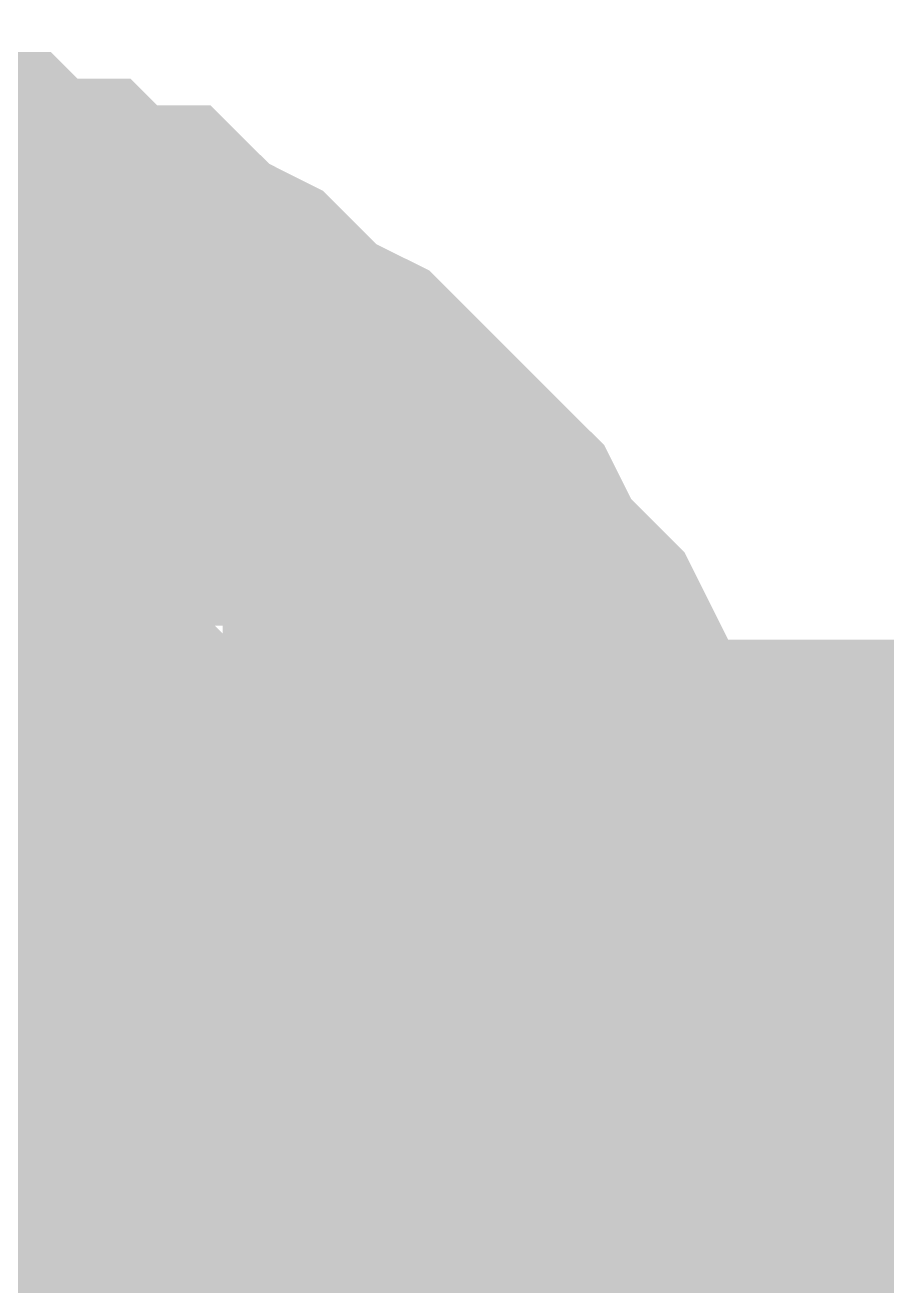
# Model space of a CAD drawing. Header units: inches. Extents: x 0 to 841, y 0 to 594.
# Drawn here: x 500.244 to 500.967, y 39.832 to 40.891 of the extents above; entities that cross this region are included whole.
import ezdxf

# ---------------------------------------------------------------- set-up
doc = ezdxf.new("R2010")
doc.units = ezdxf.units.IN
doc.layers.add('Sheet', color=255, linetype='Continuous')

msp = doc.modelspace()

# ---------------------------------------------------------------- linework, layer by layer
at = {"layer": 'Sheet'}
for points in [[(500.0905, 40.7409, 0.2997, 0.2997, 0), (500.1129, 40.7409, 0.2997, 0.2997, 0), (500.1578, 40.7185, 0.2997, 0.2997, 0), (500.2028, 40.7185, 0.2997, 0.2997, 0), (500.2252, 40.696, 0.2997, 0.2997, 0), (500.2701, 40.696, 0.2997, 0.2997, 0), (500.2926, 40.6735, 0.2997, 0.2997, 0), (500.3375, 40.6735, 0.2997, 0.2997, 0), (500.36, 40.6511, 0.2997, 0.2997, 0), (500.4049, 40.6286, 0.2997, 0.2997, 0), (500.4273, 40.6062, 0.2997, 0.2997, 0), (500.4498, 40.5837, 0.2997, 0.2997, 0), (500.4947, 40.5613, 0.2997, 0.2997, 0), (500.5172, 40.5388, 0.2997, 0.2997, 0), (500.5396, 40.5163, 0.2997, 0.2997, 0), (500.5621, 40.4939, 0.2997, 0.2997, 0), (500.5845, 40.4714, 0.2997, 0.2997, 0), (500.607, 40.449, 0.2997, 0.2997, 0), (500.6295, 40.404, 0.2997, 0.2997, 0), (500.6519, 40.3816, 0.2997, 0.2997, 0), (500.6744, 40.3591, 0.2997, 0.2997, 0), (500.6968, 40.3142, 0.2997, 0.2997, 0), (500.6968, 40.2917, 0.2997, 0.2997, 0), (500.7193, 40.2468, 0.2997, 0.2997, 0), (500.7193, 40.2244, 0.2997, 0.2997, 0), (500.7417, 40.1794, 0.2997, 0.2997, 0), (500.7417, 40.157, 0.2997, 0.2997, 0), (500.7642, 40.1121, 0.2997, 0.2997, 0), (500.7642, 40.0672, 0.2997, 0.2997, 0), (500.7642, 40.0447, 0.2997, 0.2997, 0), (500.7642, 39.9998, 0.2997, 0.2997, 0)], [(500.0905, 40.7409, 0.2997, 0.2997, 0), (500.1129, 40.7409, 0.2997, 0.2997, 0), (500.1578, 40.7185, 0.2997, 0.2997, 0), (500.2028, 40.7185, 0.2997, 0.2997, 0), (500.2252, 40.696, 0.2997, 0.2997, 0), (500.2701, 40.696, 0.2997, 0.2997, 0), (500.2926, 40.6735, 0.2997, 0.2997, 0), (500.3375, 40.6735, 0.2997, 0.2997, 0), (500.36, 40.6511, 0.2997, 0.2997, 0), (500.4049, 40.6286, 0.2997, 0.2997, 0), (500.4273, 40.6062, 0.2997, 0.2997, 0), (500.4498, 40.5837, 0.2997, 0.2997, 0), (500.4947, 40.5613, 0.2997, 0.2997, 0), (500.5172, 40.5388, 0.2997, 0.2997, 0), (500.5396, 40.5163, 0.2997, 0.2997, 0), (500.5621, 40.4939, 0.2997, 0.2997, 0), (500.5845, 40.4714, 0.2997, 0.2997, 0), (500.607, 40.449, 0.2997, 0.2997, 0), (500.6295, 40.404, 0.2997, 0.2997, 0), (500.6519, 40.3816, 0.2997, 0.2997, 0), (500.6744, 40.3591, 0.2997, 0.2997, 0), (500.6968, 40.3142, 0.2997, 0.2997, 0), (500.6968, 40.2917, 0.2997, 0.2997, 0), (500.7193, 40.2468, 0.2997, 0.2997, 0), (500.7193, 40.2244, 0.2997, 0.2997, 0), (500.7417, 40.1794, 0.2997, 0.2997, 0), (500.7417, 40.157, 0.2997, 0.2997, 0), (500.7642, 40.1121, 0.2997, 0.2997, 0), (500.7642, 40.0672, 0.2997, 0.2997, 0), (500.7642, 40.0447, 0.2997, 0.2997, 0), (500.7642, 39.9998, 0.2997, 0.2997, 0)], [(500.0905, 40.7409, 0.2997, 0.2997, 0), (500.1129, 40.7409, 0.2997, 0.2997, 0), (500.1578, 40.7185, 0.2997, 0.2997, 0), (500.2028, 40.7185, 0.2997, 0.2997, 0), (500.2252, 40.696, 0.2997, 0.2997, 0), (500.2701, 40.696, 0.2997, 0.2997, 0), (500.2926, 40.6735, 0.2997, 0.2997, 0), (500.3375, 40.6735, 0.2997, 0.2997, 0), (500.36, 40.6511, 0.2997, 0.2997, 0), (500.4049, 40.6286, 0.2997, 0.2997, 0), (500.4273, 40.6062, 0.2997, 0.2997, 0), (500.4498, 40.5837, 0.2997, 0.2997, 0), (500.4947, 40.5613, 0.2997, 0.2997, 0), (500.5172, 40.5388, 0.2997, 0.2997, 0), (500.5396, 40.5163, 0.2997, 0.2997, 0), (500.5621, 40.4939, 0.2997, 0.2997, 0), (500.5845, 40.4714, 0.2997, 0.2997, 0), (500.607, 40.449, 0.2997, 0.2997, 0), (500.6295, 40.404, 0.2997, 0.2997, 0), (500.6519, 40.3816, 0.2997, 0.2997, 0), (500.6744, 40.3591, 0.2997, 0.2997, 0), (500.6968, 40.3142, 0.2997, 0.2997, 0), (500.6968, 40.2917, 0.2997, 0.2997, 0), (500.7193, 40.2468, 0.2997, 0.2997, 0), (500.7193, 40.2244, 0.2997, 0.2997, 0), (500.7417, 40.1794, 0.2997, 0.2997, 0), (500.7417, 40.157, 0.2997, 0.2997, 0), (500.7642, 40.1121, 0.2997, 0.2997, 0), (500.7642, 40.0672, 0.2997, 0.2997, 0), (500.7642, 40.0447, 0.2997, 0.2997, 0), (500.7642, 39.9998, 0.2997, 0.2997, 0)], [(500.0905, 40.7409, 0.2997, 0.2997, 0), (500.1129, 40.7409, 0.2997, 0.2997, 0), (500.1578, 40.7185, 0.2997, 0.2997, 0), (500.2028, 40.7185, 0.2997, 0.2997, 0), (500.2252, 40.696, 0.2997, 0.2997, 0), (500.2701, 40.696, 0.2997, 0.2997, 0), (500.2926, 40.6735, 0.2997, 0.2997, 0), (500.3375, 40.6735, 0.2997, 0.2997, 0), (500.36, 40.6511, 0.2997, 0.2997, 0), (500.4049, 40.6286, 0.2997, 0.2997, 0), (500.4273, 40.6062, 0.2997, 0.2997, 0), (500.4498, 40.5837, 0.2997, 0.2997, 0), (500.4947, 40.5613, 0.2997, 0.2997, 0), (500.5172, 40.5388, 0.2997, 0.2997, 0), (500.5396, 40.5163, 0.2997, 0.2997, 0), (500.5621, 40.4939, 0.2997, 0.2997, 0), (500.5845, 40.4714, 0.2997, 0.2997, 0), (500.607, 40.449, 0.2997, 0.2997, 0), (500.6295, 40.404, 0.2997, 0.2997, 0), (500.6519, 40.3816, 0.2997, 0.2997, 0), (500.6744, 40.3591, 0.2997, 0.2997, 0), (500.6968, 40.3142, 0.2997, 0.2997, 0), (500.6968, 40.2917, 0.2997, 0.2997, 0), (500.7193, 40.2468, 0.2997, 0.2997, 0), (500.7193, 40.2244, 0.2997, 0.2997, 0), (500.7417, 40.1794, 0.2997, 0.2997, 0), (500.7417, 40.157, 0.2997, 0.2997, 0), (500.7642, 40.1121, 0.2997, 0.2997, 0), (500.7642, 40.0672, 0.2997, 0.2997, 0), (500.7642, 40.0447, 0.2997, 0.2997, 0), (500.7642, 39.9998, 0.2997, 0.2997, 0)], [(500.1578, 40.7185, 0.0991, 0.0991, 0), (500.2028, 40.7185, 0.0991, 0.0991, 0), (500.2252, 40.696, 0.0991, 0.0991, 0), (500.2701, 40.696, 0.0991, 0.0991, 0), (500.2926, 40.6735, 0.0991, 0.0991, 0), (500.3375, 40.6735, 0.0991, 0.0991, 0), (500.36, 40.6511, 0.0991, 0.0991, 0), (500.4049, 40.6286, 0.0991, 0.0991, 0), (500.4273, 40.6062, 0.0991, 0.0991, 0), (500.4498, 40.5837, 0.0991, 0.0991, 0), (500.4947, 40.5613, 0.0991, 0.0991, 0), (500.5172, 40.5388, 0.0991, 0.0991, 0), (500.5396, 40.5163, 0.0991, 0.0991, 0), (500.5621, 40.4939, 0.0991, 0.0991, 0), (500.5845, 40.4714, 0.0991, 0.0991, 0), (500.607, 40.449, 0.0991, 0.0991, 0), (500.6295, 40.404, 0.0991, 0.0991, 0), (500.6519, 40.3816, 0.0991, 0.0991, 0), (500.6744, 40.3591, 0.0991, 0.0991, 0), (500.6968, 40.3142, 0.0991, 0.0991, 0), (500.6968, 40.2917, 0.0991, 0.0991, 0), (500.7193, 40.2468, 0.0991, 0.0991, 0), (500.7193, 40.2244, 0.0991, 0.0991, 0), (500.7417, 40.1794, 0.0991, 0.0991, 0), (500.7417, 40.157, 0.0991, 0.0991, 0), (500.7642, 40.1121, 0.0991, 0.0991, 0), (500.7642, 40.0672, 0.0991, 0.0991, 0), (500.7642, 40.0447, 0.0991, 0.0991, 0), (500.7642, 39.9998, 0.0991, 0.0991, 0)], [(500.1578, 40.7185, 0.0991, 0.0991, 0), (500.2028, 40.7185, 0.0991, 0.0991, 0), (500.2252, 40.696, 0.0991, 0.0991, 0), (500.2701, 40.696, 0.0991, 0.0991, 0), (500.2926, 40.6735, 0.0991, 0.0991, 0), (500.3375, 40.6735, 0.0991, 0.0991, 0), (500.36, 40.6511, 0.0991, 0.0991, 0), (500.4049, 40.6286, 0.0991, 0.0991, 0), (500.4273, 40.6062, 0.0991, 0.0991, 0), (500.4498, 40.5837, 0.0991, 0.0991, 0), (500.4947, 40.5613, 0.0991, 0.0991, 0), (500.5172, 40.5388, 0.0991, 0.0991, 0), (500.5396, 40.5163, 0.0991, 0.0991, 0), (500.5621, 40.4939, 0.0991, 0.0991, 0), (500.5845, 40.4714, 0.0991, 0.0991, 0), (500.607, 40.449, 0.0991, 0.0991, 0), (500.6295, 40.404, 0.0991, 0.0991, 0), (500.6519, 40.3816, 0.0991, 0.0991, 0), (500.6744, 40.3591, 0.0991, 0.0991, 0), (500.6968, 40.3142, 0.0991, 0.0991, 0), (500.6968, 40.2917, 0.0991, 0.0991, 0), (500.7193, 40.2468, 0.0991, 0.0991, 0), (500.7193, 40.2244, 0.0991, 0.0991, 0), (500.7417, 40.1794, 0.0991, 0.0991, 0), (500.7417, 40.157, 0.0991, 0.0991, 0), (500.7642, 40.1121, 0.0991, 0.0991, 0), (500.7642, 40.0672, 0.0991, 0.0991, 0), (500.7642, 40.0447, 0.0991, 0.0991, 0), (500.7642, 39.9998, 0.0991, 0.0991, 0)], [(500.1578, 40.7185, 0.0991, 0.0991, 0), (500.2028, 40.7185, 0.0991, 0.0991, 0), (500.2252, 40.696, 0.0991, 0.0991, 0), (500.2701, 40.696, 0.0991, 0.0991, 0), (500.2926, 40.6735, 0.0991, 0.0991, 0), (500.3375, 40.6735, 0.0991, 0.0991, 0), (500.36, 40.6511, 0.0991, 0.0991, 0), (500.4049, 40.6286, 0.0991, 0.0991, 0), (500.4273, 40.6062, 0.0991, 0.0991, 0), (500.4498, 40.5837, 0.0991, 0.0991, 0), (500.4947, 40.5613, 0.0991, 0.0991, 0), (500.5172, 40.5388, 0.0991, 0.0991, 0), (500.5396, 40.5163, 0.0991, 0.0991, 0), (500.5621, 40.4939, 0.0991, 0.0991, 0), (500.5845, 40.4714, 0.0991, 0.0991, 0), (500.607, 40.449, 0.0991, 0.0991, 0), (500.6295, 40.404, 0.0991, 0.0991, 0), (500.6519, 40.3816, 0.0991, 0.0991, 0), (500.6744, 40.3591, 0.0991, 0.0991, 0), (500.6968, 40.3142, 0.0991, 0.0991, 0), (500.6968, 40.2917, 0.0991, 0.0991, 0), (500.7193, 40.2468, 0.0991, 0.0991, 0), (500.7193, 40.2244, 0.0991, 0.0991, 0), (500.7417, 40.1794, 0.0991, 0.0991, 0), (500.7417, 40.157, 0.0991, 0.0991, 0), (500.7642, 40.1121, 0.0991, 0.0991, 0), (500.7642, 40.0672, 0.0991, 0.0991, 0), (500.7642, 40.0447, 0.0991, 0.0991, 0), (500.7642, 39.9998, 0.0991, 0.0991, 0)], [(500.1578, 40.7185, 0.0991, 0.0991, 0), (500.2028, 40.7185, 0.0991, 0.0991, 0), (500.2252, 40.696, 0.0991, 0.0991, 0), (500.2701, 40.696, 0.0991, 0.0991, 0), (500.2926, 40.6735, 0.0991, 0.0991, 0), (500.3375, 40.6735, 0.0991, 0.0991, 0), (500.36, 40.6511, 0.0991, 0.0991, 0), (500.4049, 40.6286, 0.0991, 0.0991, 0), (500.4273, 40.6062, 0.0991, 0.0991, 0), (500.4498, 40.5837, 0.0991, 0.0991, 0), (500.4947, 40.5613, 0.0991, 0.0991, 0), (500.5172, 40.5388, 0.0991, 0.0991, 0), (500.5396, 40.5163, 0.0991, 0.0991, 0), (500.5621, 40.4939, 0.0991, 0.0991, 0), (500.5845, 40.4714, 0.0991, 0.0991, 0), (500.607, 40.449, 0.0991, 0.0991, 0), (500.6295, 40.404, 0.0991, 0.0991, 0), (500.6519, 40.3816, 0.0991, 0.0991, 0), (500.6744, 40.3591, 0.0991, 0.0991, 0), (500.6968, 40.3142, 0.0991, 0.0991, 0), (500.6968, 40.2917, 0.0991, 0.0991, 0), (500.7193, 40.2468, 0.0991, 0.0991, 0), (500.7193, 40.2244, 0.0991, 0.0991, 0), (500.7417, 40.1794, 0.0991, 0.0991, 0), (500.7417, 40.157, 0.0991, 0.0991, 0), (500.7642, 40.1121, 0.0991, 0.0991, 0), (500.7642, 40.0672, 0.0991, 0.0991, 0), (500.7642, 40.0447, 0.0991, 0.0991, 0), (500.7642, 39.9998, 0.0991, 0.0991, 0)], [(500.0905, 40.4939, 0.2997, 0.2997, 0), (500.1129, 40.4939, 0.2997, 0.2997, 0), (500.1354, 40.4714, 0.2997, 0.2997, 0), (500.1578, 40.4714, 0.2997, 0.2997, 0), (500.1803, 40.4714, 0.2997, 0.2997, 0), (500.2028, 40.449, 0.2997, 0.2997, 0), (500.2252, 40.449, 0.2997, 0.2997, 0), (500.2477, 40.4265, 0.2997, 0.2997, 0), (500.2701, 40.4265, 0.2997, 0.2997, 0), (500.2926, 40.404, 0.2997, 0.2997, 0), (500.315, 40.404, 0.2997, 0.2997, 0), (500.3375, 40.3816, 0.2997, 0.2997, 0), (500.36, 40.3591, 0.2997, 0.2997, 0), (500.36, 40.3367, 0.2997, 0.2997, 0), (500.3824, 40.3367, 0.2997, 0.2997, 0), (500.4049, 40.3142, 0.2997, 0.2997, 0), (500.4273, 40.2917, 0.2997, 0.2997, 0), (500.4273, 40.2693, 0.2997, 0.2997, 0), (500.4498, 40.2468, 0.2997, 0.2997, 0), (500.4498, 40.2244, 0.2997, 0.2997, 0), (500.4723, 40.2019, 0.2997, 0.2997, 0), (500.4723, 40.2019, 0.2997, 0.2997, 0), (500.4947, 40.1794, 0.2997, 0.2997, 0), (500.4947, 40.1345, 0.2997, 0.2997, 0), (500.4947, 40.1121, 0.2997, 0.2997, 0), (500.5172, 40.0896, 0.2997, 0.2997, 0), (500.5172, 40.0672, 0.2997, 0.2997, 0), (500.5172, 40.0447, 0.2997, 0.2997, 0), (500.5172, 40.0222, 0.2997, 0.2997, 0), (500.5172, 39.9998, 0.2997, 0.2997, 0)], [(500.0905, 40.4939, 0.2997, 0.2997, 0), (500.1129, 40.4939, 0.2997, 0.2997, 0), (500.1354, 40.4714, 0.2997, 0.2997, 0), (500.1578, 40.4714, 0.2997, 0.2997, 0), (500.1803, 40.4714, 0.2997, 0.2997, 0), (500.2028, 40.449, 0.2997, 0.2997, 0), (500.2252, 40.449, 0.2997, 0.2997, 0), (500.2477, 40.4265, 0.2997, 0.2997, 0), (500.2701, 40.4265, 0.2997, 0.2997, 0), (500.2926, 40.404, 0.2997, 0.2997, 0), (500.315, 40.404, 0.2997, 0.2997, 0), (500.3375, 40.3816, 0.2997, 0.2997, 0), (500.36, 40.3591, 0.2997, 0.2997, 0), (500.36, 40.3367, 0.2997, 0.2997, 0), (500.3824, 40.3367, 0.2997, 0.2997, 0), (500.4049, 40.3142, 0.2997, 0.2997, 0), (500.4273, 40.2917, 0.2997, 0.2997, 0), (500.4273, 40.2693, 0.2997, 0.2997, 0), (500.4498, 40.2468, 0.2997, 0.2997, 0), (500.4498, 40.2244, 0.2997, 0.2997, 0), (500.4723, 40.2019, 0.2997, 0.2997, 0), (500.4723, 40.2019, 0.2997, 0.2997, 0), (500.4947, 40.1794, 0.2997, 0.2997, 0), (500.4947, 40.1345, 0.2997, 0.2997, 0), (500.4947, 40.1121, 0.2997, 0.2997, 0), (500.5172, 40.0896, 0.2997, 0.2997, 0), (500.5172, 40.0672, 0.2997, 0.2997, 0), (500.5172, 40.0447, 0.2997, 0.2997, 0), (500.5172, 40.0222, 0.2997, 0.2997, 0), (500.5172, 39.9998, 0.2997, 0.2997, 0)], [(500.0905, 40.4939, 0.2997, 0.2997, 0), (500.1129, 40.4939, 0.2997, 0.2997, 0), (500.1354, 40.4714, 0.2997, 0.2997, 0), (500.1578, 40.4714, 0.2997, 0.2997, 0), (500.1803, 40.4714, 0.2997, 0.2997, 0), (500.2028, 40.449, 0.2997, 0.2997, 0), (500.2252, 40.449, 0.2997, 0.2997, 0), (500.2477, 40.4265, 0.2997, 0.2997, 0), (500.2701, 40.4265, 0.2997, 0.2997, 0), (500.2926, 40.404, 0.2997, 0.2997, 0), (500.315, 40.404, 0.2997, 0.2997, 0), (500.3375, 40.3816, 0.2997, 0.2997, 0), (500.36, 40.3591, 0.2997, 0.2997, 0), (500.36, 40.3367, 0.2997, 0.2997, 0), (500.3824, 40.3367, 0.2997, 0.2997, 0), (500.4049, 40.3142, 0.2997, 0.2997, 0), (500.4273, 40.2917, 0.2997, 0.2997, 0), (500.4273, 40.2693, 0.2997, 0.2997, 0), (500.4498, 40.2468, 0.2997, 0.2997, 0), (500.4498, 40.2244, 0.2997, 0.2997, 0), (500.4723, 40.2019, 0.2997, 0.2997, 0), (500.4723, 40.2019, 0.2997, 0.2997, 0), (500.4947, 40.1794, 0.2997, 0.2997, 0), (500.4947, 40.1345, 0.2997, 0.2997, 0), (500.4947, 40.1121, 0.2997, 0.2997, 0), (500.5172, 40.0896, 0.2997, 0.2997, 0), (500.5172, 40.0672, 0.2997, 0.2997, 0), (500.5172, 40.0447, 0.2997, 0.2997, 0), (500.5172, 40.0222, 0.2997, 0.2997, 0), (500.5172, 39.9998, 0.2997, 0.2997, 0)], [(500.1803, 40.4714, 0.0991, 0.0991, 0), (500.2028, 40.449, 0.0991, 0.0991, 0), (500.2252, 40.449, 0.0991, 0.0991, 0), (500.2477, 40.4265, 0.0991, 0.0991, 0), (500.2701, 40.4265, 0.0991, 0.0991, 0), (500.2926, 40.404, 0.0991, 0.0991, 0), (500.315, 40.404, 0.0991, 0.0991, 0), (500.3375, 40.3816, 0.0991, 0.0991, 0), (500.36, 40.3591, 0.0991, 0.0991, 0), (500.36, 40.3367, 0.0991, 0.0991, 0), (500.3824, 40.3367, 0.0991, 0.0991, 0), (500.4049, 40.3142, 0.0991, 0.0991, 0), (500.4273, 40.2917, 0.0991, 0.0991, 0), (500.4273, 40.2693, 0.0991, 0.0991, 0), (500.4498, 40.2468, 0.0991, 0.0991, 0), (500.4498, 40.2244, 0.0991, 0.0991, 0), (500.4723, 40.2019, 0.0991, 0.0991, 0), (500.4723, 40.2019, 0.0991, 0.0991, 0), (500.4947, 40.1794, 0.0991, 0.0991, 0), (500.4947, 40.1345, 0.0991, 0.0991, 0), (500.4947, 40.1121, 0.0991, 0.0991, 0), (500.5172, 40.0896, 0.0991, 0.0991, 0), (500.5172, 40.0672, 0.0991, 0.0991, 0), (500.5172, 40.0447, 0.0991, 0.0991, 0), (500.5172, 40.0222, 0.0991, 0.0991, 0), (500.5172, 39.9998, 0.0991, 0.0991, 0)], [(500.1803, 40.4714, 0.0991, 0.0991, 0), (500.2028, 40.449, 0.0991, 0.0991, 0), (500.2252, 40.449, 0.0991, 0.0991, 0), (500.2477, 40.4265, 0.0991, 0.0991, 0), (500.2701, 40.4265, 0.0991, 0.0991, 0), (500.2926, 40.404, 0.0991, 0.0991, 0), (500.315, 40.404, 0.0991, 0.0991, 0), (500.3375, 40.3816, 0.0991, 0.0991, 0), (500.36, 40.3591, 0.0991, 0.0991, 0), (500.36, 40.3367, 0.0991, 0.0991, 0), (500.3824, 40.3367, 0.0991, 0.0991, 0), (500.4049, 40.3142, 0.0991, 0.0991, 0), (500.4273, 40.2917, 0.0991, 0.0991, 0), (500.4273, 40.2693, 0.0991, 0.0991, 0), (500.4498, 40.2468, 0.0991, 0.0991, 0), (500.4498, 40.2244, 0.0991, 0.0991, 0), (500.4723, 40.2019, 0.0991, 0.0991, 0), (500.4723, 40.2019, 0.0991, 0.0991, 0), (500.4947, 40.1794, 0.0991, 0.0991, 0), (500.4947, 40.1345, 0.0991, 0.0991, 0), (500.4947, 40.1121, 0.0991, 0.0991, 0), (500.5172, 40.0896, 0.0991, 0.0991, 0), (500.5172, 40.0672, 0.0991, 0.0991, 0), (500.5172, 40.0447, 0.0991, 0.0991, 0), (500.5172, 40.0222, 0.0991, 0.0991, 0), (500.5172, 39.9998, 0.0991, 0.0991, 0)], [(500.1803, 40.4714, 0.0991, 0.0991, 0), (500.2028, 40.449, 0.0991, 0.0991, 0), (500.2252, 40.449, 0.0991, 0.0991, 0), (500.2477, 40.4265, 0.0991, 0.0991, 0), (500.2701, 40.4265, 0.0991, 0.0991, 0), (500.2926, 40.404, 0.0991, 0.0991, 0), (500.315, 40.404, 0.0991, 0.0991, 0), (500.3375, 40.3816, 0.0991, 0.0991, 0), (500.36, 40.3591, 0.0991, 0.0991, 0), (500.36, 40.3367, 0.0991, 0.0991, 0), (500.3824, 40.3367, 0.0991, 0.0991, 0), (500.4049, 40.3142, 0.0991, 0.0991, 0), (500.4273, 40.2917, 0.0991, 0.0991, 0), (500.4273, 40.2693, 0.0991, 0.0991, 0), (500.4498, 40.2468, 0.0991, 0.0991, 0), (500.4498, 40.2244, 0.0991, 0.0991, 0), (500.4723, 40.2019, 0.0991, 0.0991, 0), (500.4723, 40.2019, 0.0991, 0.0991, 0), (500.4947, 40.1794, 0.0991, 0.0991, 0), (500.4947, 40.1345, 0.0991, 0.0991, 0), (500.4947, 40.1121, 0.0991, 0.0991, 0), (500.5172, 40.0896, 0.0991, 0.0991, 0), (500.5172, 40.0672, 0.0991, 0.0991, 0), (500.5172, 40.0447, 0.0991, 0.0991, 0), (500.5172, 40.0222, 0.0991, 0.0991, 0), (500.5172, 39.9998, 0.0991, 0.0991, 0)], [(495.015, 39.9998, 0.7493, 0.7493, 0), (500.0006, 39.9998, 0.7493, 0.7493, 0)], [(505.0087, 39.9998, 0.7493, 0.7493, 0), (500.0006, 39.9998, 0.7493, 0.7493, 0)], [(500.0006, 39.9998, 0.7493, 0.7493, 0), (500.0006, 37.4843, 0.7493, 0.7493, 0)], [(505.0087, 39.9998, 0.2997, 0.2997, 0), (500.0006, 39.9998, 0.2997, 0.2997, 0)], [(500.5172, 39.9998, 0.2997, 0.2997, 0), (500.5172, 39.9773, 0.2997, 0.2997, 0), (500.5172, 39.9549, 0.2997, 0.2997, 0), (500.5172, 39.9099, 0.2997, 0.2997, 0), (500.5172, 39.8875, 0.2997, 0.2997, 0), (500.4947, 39.865, 0.2997, 0.2997, 0), (500.4947, 39.8426, 0.2997, 0.2997, 0), (500.4947, 39.8201, 0.2997, 0.2997, 0), (500.4723, 39.7976, 0.2997, 0.2997, 0), (500.4723, 39.7752, 0.2997, 0.2997, 0), (500.4498, 39.7527, 0.2997, 0.2997, 0), (500.4498, 39.7303, 0.2997, 0.2997, 0), (500.4273, 39.7078, 0.2997, 0.2997, 0), (500.4273, 39.6853, 0.2997, 0.2997, 0), (500.4049, 39.6629, 0.2997, 0.2997, 0)], [(500.5172, 39.9998, 0.2997, 0.2997, 0), (500.5172, 39.9773, 0.2997, 0.2997, 0), (500.5172, 39.9549, 0.2997, 0.2997, 0), (500.5172, 39.9099, 0.2997, 0.2997, 0), (500.5172, 39.8875, 0.2997, 0.2997, 0), (500.4947, 39.865, 0.2997, 0.2997, 0), (500.4947, 39.8426, 0.2997, 0.2997, 0), (500.4947, 39.8201, 0.2997, 0.2997, 0), (500.4723, 39.7976, 0.2997, 0.2997, 0), (500.4723, 39.7752, 0.2997, 0.2997, 0), (500.4498, 39.7527, 0.2997, 0.2997, 0), (500.4498, 39.7303, 0.2997, 0.2997, 0), (500.4273, 39.7078, 0.2997, 0.2997, 0), (500.4273, 39.6853, 0.2997, 0.2997, 0), (500.4049, 39.6629, 0.2997, 0.2997, 0)], [(500.5172, 39.9998, 0.2997, 0.2997, 0), (500.5172, 39.9773, 0.2997, 0.2997, 0), (500.5172, 39.9549, 0.2997, 0.2997, 0), (500.5172, 39.9099, 0.2997, 0.2997, 0), (500.5172, 39.8875, 0.2997, 0.2997, 0), (500.4947, 39.865, 0.2997, 0.2997, 0), (500.4947, 39.8426, 0.2997, 0.2997, 0), (500.4947, 39.8201, 0.2997, 0.2997, 0), (500.4723, 39.7976, 0.2997, 0.2997, 0), (500.4723, 39.7752, 0.2997, 0.2997, 0), (500.4498, 39.7527, 0.2997, 0.2997, 0), (500.4498, 39.7303, 0.2997, 0.2997, 0), (500.4273, 39.7078, 0.2997, 0.2997, 0), (500.4273, 39.6853, 0.2997, 0.2997, 0), (500.4049, 39.6629, 0.2997, 0.2997, 0)], [(500.5172, 39.9998, 0.2997, 0.2997, 0), (500.5172, 39.9998, 0.2997, 0.2997, 0), (500.5172, 39.9998, 0.2997, 0.2997, 0), (500.5172, 39.9998, 0.2997, 0.2997, 0), (500.5172, 39.9998, 0.2997, 0.2997, 0), (500.5172, 39.9998, 0.2997, 0.2997, 0), (500.5172, 39.9998, 0.2997, 0.2997, 0), (500.5172, 39.9998, 0.2997, 0.2997, 0), (500.5172, 39.9998, 0.2997, 0.2997, 0), (500.5172, 39.9998, 0.2997, 0.2997, 0), (500.5172, 39.9998, 0.2997, 0.2997, 0), (500.5172, 39.9998, 0.2997, 0.2997, 0), (500.5172, 39.9998, 0.2997, 0.2997, 0), (500.5172, 39.9998, 0.2997, 0.2997, 0), (500.5172, 39.9998, 0.2997, 0.2997, 0), (500.5172, 39.9998, 0.2997, 0.2997, 0), (500.5172, 39.9998, 0.2997, 0.2997, 0), (500.5172, 39.9998, 0.2997, 0.2997, 0), (500.5172, 39.9998, 0.2997, 0.2997, 0), (500.5172, 39.9998, 0.2997, 0.2997, 0), (500.5172, 39.9998, 0.2997, 0.2997, 0), (500.5172, 39.9998, 0.2997, 0.2997, 0), (500.5172, 39.9998, 0.2997, 0.2997, 0), (500.5172, 39.9998, 0.2997, 0.2997, 0), (500.5172, 39.9998, 0.2997, 0.2997, 0), (500.5172, 39.9998, 0.2997, 0.2997, 0), (500.5172, 39.9998, 0.2997, 0.2997, 0), (500.5172, 39.9998, 0.2997, 0.2997, 0), (500.5172, 39.9998, 0.2997, 0.2997, 0), (500.5172, 39.9998, 0.2997, 0.2997, 0), (500.5172, 39.9998, 0.2997, 0.2997, 0), (500.5172, 39.9998, 0.2997, 0.2997, 0), (500.5172, 39.9998, 0.2997, 0.2997, 0)], [(500.5172, 39.9998, 0.2997, 0.2997, 0), (500.5172, 39.9998, 0.2997, 0.2997, 0)], [(500.5172, 39.9998, 0.2997, 0.2997, 0), (500.5172, 39.9998, 0.2997, 0.2997, 0), (500.5172, 39.9998, 0.2997, 0.2997, 0), (500.5172, 39.9998, 0.2997, 0.2997, 0), (500.5172, 39.9998, 0.2997, 0.2997, 0), (500.5172, 39.9998, 0.2997, 0.2997, 0), (500.5172, 39.9998, 0.2997, 0.2997, 0), (500.5172, 39.9998, 0.2997, 0.2997, 0), (500.5172, 39.9998, 0.2997, 0.2997, 0), (500.5172, 39.9998, 0.2997, 0.2997, 0), (500.5172, 39.9998, 0.2997, 0.2997, 0), (500.5172, 39.9998, 0.2997, 0.2997, 0), (500.5172, 39.9998, 0.2997, 0.2997, 0), (500.5172, 39.9998, 0.2997, 0.2997, 0), (500.5172, 39.9998, 0.2997, 0.2997, 0), (500.5172, 39.9998, 0.2997, 0.2997, 0), (500.5172, 39.9998, 0.2997, 0.2997, 0), (500.5172, 39.9998, 0.2997, 0.2997, 0), (500.5172, 39.9998, 0.2997, 0.2997, 0), (500.5172, 39.9998, 0.2997, 0.2997, 0), (500.5172, 39.9998, 0.2997, 0.2997, 0), (500.5172, 39.9998, 0.2997, 0.2997, 0), (500.5172, 39.9998, 0.2997, 0.2997, 0), (500.5172, 39.9998, 0.2997, 0.2997, 0), (500.5172, 39.9998, 0.2997, 0.2997, 0), (500.5172, 39.9998, 0.2997, 0.2997, 0), (500.5172, 39.9998, 0.2997, 0.2997, 0), (500.5172, 39.9998, 0.2997, 0.2997, 0), (500.5172, 39.9998, 0.2997, 0.2997, 0), (500.5172, 39.9998, 0.2997, 0.2997, 0), (500.5172, 39.9998, 0.2997, 0.2997, 0), (500.5172, 39.9998, 0.2997, 0.2997, 0), (500.5172, 39.9998, 0.2997, 0.2997, 0)], [(500.5172, 39.9998, 0.2997, 0.2997, 0), (500.5172, 39.9998, 0.2997, 0.2997, 0)], [(500.5172, 39.9998, 0.2997, 0.2997, 0), (500.5172, 39.9998, 0.2997, 0.2997, 0), (500.5172, 39.9998, 0.2997, 0.2997, 0), (500.5172, 39.9998, 0.2997, 0.2997, 0), (500.5172, 39.9998, 0.2997, 0.2997, 0), (500.5172, 39.9998, 0.2997, 0.2997, 0), (500.5172, 39.9998, 0.2997, 0.2997, 0), (500.5172, 39.9998, 0.2997, 0.2997, 0), (500.5172, 39.9998, 0.2997, 0.2997, 0), (500.5172, 39.9998, 0.2997, 0.2997, 0), (500.5172, 39.9998, 0.2997, 0.2997, 0), (500.5172, 39.9998, 0.2997, 0.2997, 0), (500.5172, 39.9998, 0.2997, 0.2997, 0), (500.5172, 39.9998, 0.2997, 0.2997, 0), (500.5172, 39.9998, 0.2997, 0.2997, 0), (500.5172, 39.9998, 0.2997, 0.2997, 0), (500.5172, 39.9998, 0.2997, 0.2997, 0), (500.5172, 39.9998, 0.2997, 0.2997, 0), (500.5172, 39.9998, 0.2997, 0.2997, 0), (500.5172, 39.9998, 0.2997, 0.2997, 0), (500.5172, 39.9998, 0.2997, 0.2997, 0), (500.5172, 39.9998, 0.2997, 0.2997, 0), (500.5172, 39.9998, 0.2997, 0.2997, 0), (500.5172, 39.9998, 0.2997, 0.2997, 0), (500.5172, 39.9998, 0.2997, 0.2997, 0), (500.5172, 39.9998, 0.2997, 0.2997, 0), (500.5172, 39.9998, 0.2997, 0.2997, 0), (500.5172, 39.9998, 0.2997, 0.2997, 0), (500.5172, 39.9998, 0.2997, 0.2997, 0), (500.5172, 39.9998, 0.2997, 0.2997, 0), (500.5172, 39.9998, 0.2997, 0.2997, 0), (500.5172, 39.9998, 0.2997, 0.2997, 0), (500.5172, 39.9998, 0.2997, 0.2997, 0)], [(500.5172, 39.9998, 0.2997, 0.2997, 0), (500.5172, 39.9998, 0.2997, 0.2997, 0)], [(500.7642, 39.9998, 0.2997, 0.2997, 0), (500.7642, 39.9549, 0.2997, 0.2997, 0), (500.7642, 39.9099, 0.2997, 0.2997, 0), (500.7642, 39.8875, 0.2997, 0.2997, 0), (500.7417, 39.8426, 0.2997, 0.2997, 0), (500.7417, 39.7976, 0.2997, 0.2997, 0), (500.7193, 39.7752, 0.2997, 0.2997, 0), (500.7193, 39.7303, 0.2997, 0.2997, 0), (500.6968, 39.7078, 0.2997, 0.2997, 0), (500.6968, 39.6629, 0.2997, 0.2997, 0)], [(500.7642, 39.9998, 0.2997, 0.2997, 0), (500.7642, 39.9549, 0.2997, 0.2997, 0), (500.7642, 39.9099, 0.2997, 0.2997, 0), (500.7642, 39.8875, 0.2997, 0.2997, 0), (500.7417, 39.8426, 0.2997, 0.2997, 0), (500.7417, 39.7976, 0.2997, 0.2997, 0), (500.7193, 39.7752, 0.2997, 0.2997, 0), (500.7193, 39.7303, 0.2997, 0.2997, 0), (500.6968, 39.7078, 0.2997, 0.2997, 0), (500.6968, 39.6629, 0.2997, 0.2997, 0)], [(500.7642, 39.9998, 0.2997, 0.2997, 0), (500.7642, 39.9549, 0.2997, 0.2997, 0), (500.7642, 39.9099, 0.2997, 0.2997, 0), (500.7642, 39.8875, 0.2997, 0.2997, 0), (500.7417, 39.8426, 0.2997, 0.2997, 0), (500.7417, 39.7976, 0.2997, 0.2997, 0), (500.7193, 39.7752, 0.2997, 0.2997, 0), (500.7193, 39.7303, 0.2997, 0.2997, 0), (500.6968, 39.7078, 0.2997, 0.2997, 0), (500.6968, 39.6629, 0.2997, 0.2997, 0)], [(500.7642, 39.9998, 0.2997, 0.2997, 0), (500.7642, 39.9549, 0.2997, 0.2997, 0), (500.7642, 39.9099, 0.2997, 0.2997, 0), (500.7642, 39.8875, 0.2997, 0.2997, 0), (500.7417, 39.8426, 0.2997, 0.2997, 0), (500.7417, 39.7976, 0.2997, 0.2997, 0), (500.7193, 39.7752, 0.2997, 0.2997, 0), (500.7193, 39.7303, 0.2997, 0.2997, 0), (500.6968, 39.7078, 0.2997, 0.2997, 0), (500.6968, 39.6629, 0.2997, 0.2997, 0)], [(500.7642, 39.9998, 0.2997, 0.2997, 0), (500.7642, 39.9998, 0.2997, 0.2997, 0), (500.7642, 39.9998, 0.2997, 0.2997, 0), (500.7642, 39.9998, 0.2997, 0.2997, 0), (500.7642, 39.9998, 0.2997, 0.2997, 0), (500.7642, 39.9998, 0.2997, 0.2997, 0), (500.7642, 39.9998, 0.2997, 0.2997, 0), (500.7642, 39.9998, 0.2997, 0.2997, 0), (500.7642, 39.9998, 0.2997, 0.2997, 0), (500.7642, 39.9998, 0.2997, 0.2997, 0), (500.7642, 39.9998, 0.2997, 0.2997, 0), (500.7642, 39.9998, 0.2997, 0.2997, 0), (500.7642, 39.9998, 0.2997, 0.2997, 0), (500.7642, 39.9998, 0.2997, 0.2997, 0), (500.7642, 39.9998, 0.2997, 0.2997, 0), (500.7642, 39.9998, 0.2997, 0.2997, 0), (500.7642, 39.9998, 0.2997, 0.2997, 0), (500.7642, 39.9998, 0.2997, 0.2997, 0), (500.7642, 39.9998, 0.2997, 0.2997, 0), (500.7642, 39.9998, 0.2997, 0.2997, 0), (500.7642, 39.9998, 0.2997, 0.2997, 0), (500.7642, 39.9998, 0.2997, 0.2997, 0), (500.7642, 39.9998, 0.2997, 0.2997, 0), (500.7642, 39.9998, 0.2997, 0.2997, 0), (500.7642, 39.9998, 0.2997, 0.2997, 0), (500.7642, 39.9998, 0.2997, 0.2997, 0), (500.7642, 39.9998, 0.2997, 0.2997, 0), (500.7642, 39.9998, 0.2997, 0.2997, 0), (500.7642, 39.9998, 0.2997, 0.2997, 0), (500.7642, 39.9998, 0.2997, 0.2997, 0), (500.7642, 39.9998, 0.2997, 0.2997, 0), (500.7642, 39.9998, 0.2997, 0.2997, 0), (500.7642, 39.9998, 0.2997, 0.2997, 0)], [(500.7642, 39.9998, 0.2997, 0.2997, 0), (500.7642, 39.9998, 0.2997, 0.2997, 0)], [(500.7642, 39.9998, 0.2997, 0.2997, 0), (500.7642, 39.9998, 0.2997, 0.2997, 0), (500.7642, 39.9998, 0.2997, 0.2997, 0), (500.7642, 39.9998, 0.2997, 0.2997, 0), (500.7642, 39.9998, 0.2997, 0.2997, 0), (500.7642, 39.9998, 0.2997, 0.2997, 0), (500.7642, 39.9998, 0.2997, 0.2997, 0), (500.7642, 39.9998, 0.2997, 0.2997, 0), (500.7642, 39.9998, 0.2997, 0.2997, 0), (500.7642, 39.9998, 0.2997, 0.2997, 0), (500.7642, 39.9998, 0.2997, 0.2997, 0), (500.7642, 39.9998, 0.2997, 0.2997, 0), (500.7642, 39.9998, 0.2997, 0.2997, 0), (500.7642, 39.9998, 0.2997, 0.2997, 0), (500.7642, 39.9998, 0.2997, 0.2997, 0), (500.7642, 39.9998, 0.2997, 0.2997, 0), (500.7642, 39.9998, 0.2997, 0.2997, 0), (500.7642, 39.9998, 0.2997, 0.2997, 0), (500.7642, 39.9998, 0.2997, 0.2997, 0), (500.7642, 39.9998, 0.2997, 0.2997, 0), (500.7642, 39.9998, 0.2997, 0.2997, 0), (500.7642, 39.9998, 0.2997, 0.2997, 0), (500.7642, 39.9998, 0.2997, 0.2997, 0), (500.7642, 39.9998, 0.2997, 0.2997, 0), (500.7642, 39.9998, 0.2997, 0.2997, 0), (500.7642, 39.9998, 0.2997, 0.2997, 0), (500.7642, 39.9998, 0.2997, 0.2997, 0), (500.7642, 39.9998, 0.2997, 0.2997, 0), (500.7642, 39.9998, 0.2997, 0.2997, 0), (500.7642, 39.9998, 0.2997, 0.2997, 0), (500.7642, 39.9998, 0.2997, 0.2997, 0), (500.7642, 39.9998, 0.2997, 0.2997, 0), (500.7642, 39.9998, 0.2997, 0.2997, 0)], [(500.7642, 39.9998, 0.2997, 0.2997, 0), (500.7642, 39.9998, 0.2997, 0.2997, 0)], [(500.7642, 39.9998, 0.2997, 0.2997, 0), (500.7642, 39.9998, 0.2997, 0.2997, 0), (500.7642, 39.9998, 0.2997, 0.2997, 0), (500.7642, 39.9998, 0.2997, 0.2997, 0), (500.7642, 39.9998, 0.2997, 0.2997, 0), (500.7642, 39.9998, 0.2997, 0.2997, 0), (500.7642, 39.9998, 0.2997, 0.2997, 0), (500.7642, 39.9998, 0.2997, 0.2997, 0), (500.7642, 39.9998, 0.2997, 0.2997, 0), (500.7642, 39.9998, 0.2997, 0.2997, 0), (500.7642, 39.9998, 0.2997, 0.2997, 0), (500.7642, 39.9998, 0.2997, 0.2997, 0), (500.7642, 39.9998, 0.2997, 0.2997, 0), (500.7642, 39.9998, 0.2997, 0.2997, 0), (500.7642, 39.9998, 0.2997, 0.2997, 0), (500.7642, 39.9998, 0.2997, 0.2997, 0), (500.7642, 39.9998, 0.2997, 0.2997, 0), (500.7642, 39.9998, 0.2997, 0.2997, 0), (500.7642, 39.9998, 0.2997, 0.2997, 0), (500.7642, 39.9998, 0.2997, 0.2997, 0), (500.7642, 39.9998, 0.2997, 0.2997, 0), (500.7642, 39.9998, 0.2997, 0.2997, 0), (500.7642, 39.9998, 0.2997, 0.2997, 0), (500.7642, 39.9998, 0.2997, 0.2997, 0), (500.7642, 39.9998, 0.2997, 0.2997, 0), (500.7642, 39.9998, 0.2997, 0.2997, 0), (500.7642, 39.9998, 0.2997, 0.2997, 0), (500.7642, 39.9998, 0.2997, 0.2997, 0), (500.7642, 39.9998, 0.2997, 0.2997, 0), (500.7642, 39.9998, 0.2997, 0.2997, 0), (500.7642, 39.9998, 0.2997, 0.2997, 0), (500.7642, 39.9998, 0.2997, 0.2997, 0), (500.7642, 39.9998, 0.2997, 0.2997, 0)], [(500.7642, 39.9998, 0.2997, 0.2997, 0), (500.7642, 39.9998, 0.2997, 0.2997, 0)], [(500.7642, 39.9998, 0.2997, 0.2997, 0), (500.7642, 39.9998, 0.2997, 0.2997, 0), (500.7642, 39.9998, 0.2997, 0.2997, 0), (500.7642, 39.9998, 0.2997, 0.2997, 0), (500.7642, 39.9998, 0.2997, 0.2997, 0), (500.7642, 39.9998, 0.2997, 0.2997, 0), (500.7642, 39.9998, 0.2997, 0.2997, 0), (500.7642, 39.9998, 0.2997, 0.2997, 0), (500.7642, 39.9998, 0.2997, 0.2997, 0), (500.7642, 39.9998, 0.2997, 0.2997, 0), (500.7642, 39.9998, 0.2997, 0.2997, 0), (500.7642, 39.9998, 0.2997, 0.2997, 0), (500.7642, 39.9998, 0.2997, 0.2997, 0), (500.7642, 39.9998, 0.2997, 0.2997, 0), (500.7642, 39.9998, 0.2997, 0.2997, 0), (500.7642, 39.9998, 0.2997, 0.2997, 0), (500.7642, 39.9998, 0.2997, 0.2997, 0), (500.7642, 39.9998, 0.2997, 0.2997, 0), (500.7642, 39.9998, 0.2997, 0.2997, 0), (500.7642, 39.9998, 0.2997, 0.2997, 0), (500.7642, 39.9998, 0.2997, 0.2997, 0), (500.7642, 39.9998, 0.2997, 0.2997, 0), (500.7642, 39.9998, 0.2997, 0.2997, 0), (500.7642, 39.9998, 0.2997, 0.2997, 0), (500.7642, 39.9998, 0.2997, 0.2997, 0), (500.7642, 39.9998, 0.2997, 0.2997, 0), (500.7642, 39.9998, 0.2997, 0.2997, 0), (500.7642, 39.9998, 0.2997, 0.2997, 0), (500.7642, 39.9998, 0.2997, 0.2997, 0), (500.7642, 39.9998, 0.2997, 0.2997, 0), (500.7642, 39.9998, 0.2997, 0.2997, 0), (500.7642, 39.9998, 0.2997, 0.2997, 0), (500.7642, 39.9998, 0.2997, 0.2997, 0)], [(500.7642, 39.9998, 0.2997, 0.2997, 0), (500.7642, 39.9998, 0.2997, 0.2997, 0)], [(500.5172, 39.9998, 0.0991, 0.0991, 0), (500.5172, 39.9773, 0.0991, 0.0991, 0), (500.5172, 39.9549, 0.0991, 0.0991, 0), (500.5172, 39.9099, 0.0991, 0.0991, 0), (500.5172, 39.8875, 0.0991, 0.0991, 0), (500.4947, 39.865, 0.0991, 0.0991, 0), (500.4947, 39.8426, 0.0991, 0.0991, 0), (500.4947, 39.8201, 0.0991, 0.0991, 0), (500.4723, 39.7976, 0.0991, 0.0991, 0), (500.4723, 39.7752, 0.0991, 0.0991, 0)], [(500.5172, 39.9998, 0.0991, 0.0991, 0), (500.5172, 39.9773, 0.0991, 0.0991, 0), (500.5172, 39.9549, 0.0991, 0.0991, 0), (500.5172, 39.9099, 0.0991, 0.0991, 0), (500.5172, 39.8875, 0.0991, 0.0991, 0), (500.4947, 39.865, 0.0991, 0.0991, 0), (500.4947, 39.8426, 0.0991, 0.0991, 0), (500.4947, 39.8201, 0.0991, 0.0991, 0), (500.4723, 39.7976, 0.0991, 0.0991, 0), (500.4723, 39.7752, 0.0991, 0.0991, 0)], [(500.5172, 39.9998, 0.0991, 0.0991, 0), (500.5172, 39.9773, 0.0991, 0.0991, 0), (500.5172, 39.9549, 0.0991, 0.0991, 0), (500.5172, 39.9099, 0.0991, 0.0991, 0), (500.5172, 39.8875, 0.0991, 0.0991, 0), (500.4947, 39.865, 0.0991, 0.0991, 0), (500.4947, 39.8426, 0.0991, 0.0991, 0), (500.4947, 39.8201, 0.0991, 0.0991, 0), (500.4723, 39.7976, 0.0991, 0.0991, 0), (500.4723, 39.7752, 0.0991, 0.0991, 0)], [(500.5172, 39.9998, 0.0991, 0.0991, 0), (500.5172, 39.9998, 0.0991, 0.0991, 0), (500.5172, 39.9998, 0.0991, 0.0991, 0), (500.5172, 39.9998, 0.0991, 0.0991, 0), (500.5172, 39.9998, 0.0991, 0.0991, 0), (500.5172, 39.9998, 0.0991, 0.0991, 0), (500.5172, 39.9998, 0.0991, 0.0991, 0), (500.5172, 39.9998, 0.0991, 0.0991, 0), (500.5172, 39.9998, 0.0991, 0.0991, 0), (500.5172, 39.9998, 0.0991, 0.0991, 0), (500.5172, 39.9998, 0.0991, 0.0991, 0), (500.5172, 39.9998, 0.0991, 0.0991, 0), (500.5172, 39.9998, 0.0991, 0.0991, 0), (500.5172, 39.9998, 0.0991, 0.0991, 0), (500.5172, 39.9998, 0.0991, 0.0991, 0), (500.5172, 39.9998, 0.0991, 0.0991, 0), (500.5172, 39.9998, 0.0991, 0.0991, 0), (500.5172, 39.9998, 0.0991, 0.0991, 0), (500.5172, 39.9998, 0.0991, 0.0991, 0), (500.5172, 39.9998, 0.0991, 0.0991, 0), (500.5172, 39.9998, 0.0991, 0.0991, 0), (500.5172, 39.9998, 0.0991, 0.0991, 0), (500.5172, 39.9998, 0.0991, 0.0991, 0), (500.5172, 39.9998, 0.0991, 0.0991, 0), (500.5172, 39.9998, 0.0991, 0.0991, 0), (500.5172, 39.9998, 0.0991, 0.0991, 0), (500.5172, 39.9998, 0.0991, 0.0991, 0), (500.5172, 39.9998, 0.0991, 0.0991, 0), (500.5172, 39.9998, 0.0991, 0.0991, 0), (500.5172, 39.9998, 0.0991, 0.0991, 0), (500.5172, 39.9998, 0.0991, 0.0991, 0), (500.5172, 39.9998, 0.0991, 0.0991, 0), (500.5172, 39.9998, 0.0991, 0.0991, 0)], [(500.5172, 39.9998, 0.0991, 0.0991, 0), (500.5172, 39.9998, 0.0991, 0.0991, 0)], [(500.5172, 39.9998, 0.0991, 0.0991, 0), (500.5172, 39.9998, 0.0991, 0.0991, 0), (500.5172, 39.9998, 0.0991, 0.0991, 0), (500.5172, 39.9998, 0.0991, 0.0991, 0), (500.5172, 39.9998, 0.0991, 0.0991, 0), (500.5172, 39.9998, 0.0991, 0.0991, 0), (500.5172, 39.9998, 0.0991, 0.0991, 0), (500.5172, 39.9998, 0.0991, 0.0991, 0), (500.5172, 39.9998, 0.0991, 0.0991, 0), (500.5172, 39.9998, 0.0991, 0.0991, 0), (500.5172, 39.9998, 0.0991, 0.0991, 0), (500.5172, 39.9998, 0.0991, 0.0991, 0), (500.5172, 39.9998, 0.0991, 0.0991, 0), (500.5172, 39.9998, 0.0991, 0.0991, 0), (500.5172, 39.9998, 0.0991, 0.0991, 0), (500.5172, 39.9998, 0.0991, 0.0991, 0), (500.5172, 39.9998, 0.0991, 0.0991, 0), (500.5172, 39.9998, 0.0991, 0.0991, 0), (500.5172, 39.9998, 0.0991, 0.0991, 0), (500.5172, 39.9998, 0.0991, 0.0991, 0), (500.5172, 39.9998, 0.0991, 0.0991, 0), (500.5172, 39.9998, 0.0991, 0.0991, 0), (500.5172, 39.9998, 0.0991, 0.0991, 0), (500.5172, 39.9998, 0.0991, 0.0991, 0), (500.5172, 39.9998, 0.0991, 0.0991, 0), (500.5172, 39.9998, 0.0991, 0.0991, 0), (500.5172, 39.9998, 0.0991, 0.0991, 0), (500.5172, 39.9998, 0.0991, 0.0991, 0), (500.5172, 39.9998, 0.0991, 0.0991, 0), (500.5172, 39.9998, 0.0991, 0.0991, 0), (500.5172, 39.9998, 0.0991, 0.0991, 0), (500.5172, 39.9998, 0.0991, 0.0991, 0), (500.5172, 39.9998, 0.0991, 0.0991, 0)], [(500.5172, 39.9998, 0.0991, 0.0991, 0), (500.5172, 39.9998, 0.0991, 0.0991, 0)], [(500.5172, 39.9998, 0.0991, 0.0991, 0), (500.5172, 39.9998, 0.0991, 0.0991, 0), (500.5172, 39.9998, 0.0991, 0.0991, 0), (500.5172, 39.9998, 0.0991, 0.0991, 0), (500.5172, 39.9998, 0.0991, 0.0991, 0), (500.5172, 39.9998, 0.0991, 0.0991, 0), (500.5172, 39.9998, 0.0991, 0.0991, 0), (500.5172, 39.9998, 0.0991, 0.0991, 0), (500.5172, 39.9998, 0.0991, 0.0991, 0), (500.5172, 39.9998, 0.0991, 0.0991, 0), (500.5172, 39.9998, 0.0991, 0.0991, 0), (500.5172, 39.9998, 0.0991, 0.0991, 0), (500.5172, 39.9998, 0.0991, 0.0991, 0), (500.5172, 39.9998, 0.0991, 0.0991, 0), (500.5172, 39.9998, 0.0991, 0.0991, 0), (500.5172, 39.9998, 0.0991, 0.0991, 0), (500.5172, 39.9998, 0.0991, 0.0991, 0), (500.5172, 39.9998, 0.0991, 0.0991, 0), (500.5172, 39.9998, 0.0991, 0.0991, 0), (500.5172, 39.9998, 0.0991, 0.0991, 0), (500.5172, 39.9998, 0.0991, 0.0991, 0), (500.5172, 39.9998, 0.0991, 0.0991, 0), (500.5172, 39.9998, 0.0991, 0.0991, 0), (500.5172, 39.9998, 0.0991, 0.0991, 0), (500.5172, 39.9998, 0.0991, 0.0991, 0), (500.5172, 39.9998, 0.0991, 0.0991, 0), (500.5172, 39.9998, 0.0991, 0.0991, 0), (500.5172, 39.9998, 0.0991, 0.0991, 0), (500.5172, 39.9998, 0.0991, 0.0991, 0), (500.5172, 39.9998, 0.0991, 0.0991, 0), (500.5172, 39.9998, 0.0991, 0.0991, 0), (500.5172, 39.9998, 0.0991, 0.0991, 0), (500.5172, 39.9998, 0.0991, 0.0991, 0)], [(500.5172, 39.9998, 0.0991, 0.0991, 0), (500.5172, 39.9998, 0.0991, 0.0991, 0)], [(500.7642, 39.9998, 0.0991, 0.0991, 0), (500.7642, 39.9549, 0.0991, 0.0991, 0), (500.7642, 39.9099, 0.0991, 0.0991, 0), (500.7642, 39.8875, 0.0991, 0.0991, 0), (500.7417, 39.8426, 0.0991, 0.0991, 0), (500.7417, 39.7976, 0.0991, 0.0991, 0), (500.7193, 39.7752, 0.0991, 0.0991, 0)], [(500.7642, 39.9998, 0.0991, 0.0991, 0), (500.7642, 39.9549, 0.0991, 0.0991, 0), (500.7642, 39.9099, 0.0991, 0.0991, 0), (500.7642, 39.8875, 0.0991, 0.0991, 0), (500.7417, 39.8426, 0.0991, 0.0991, 0), (500.7417, 39.7976, 0.0991, 0.0991, 0), (500.7193, 39.7752, 0.0991, 0.0991, 0)], [(500.7642, 39.9998, 0.0991, 0.0991, 0), (500.7642, 39.9549, 0.0991, 0.0991, 0), (500.7642, 39.9099, 0.0991, 0.0991, 0), (500.7642, 39.8875, 0.0991, 0.0991, 0), (500.7417, 39.8426, 0.0991, 0.0991, 0), (500.7417, 39.7976, 0.0991, 0.0991, 0), (500.7193, 39.7752, 0.0991, 0.0991, 0)], [(500.7642, 39.9998, 0.0991, 0.0991, 0), (500.7642, 39.9549, 0.0991, 0.0991, 0), (500.7642, 39.9099, 0.0991, 0.0991, 0), (500.7642, 39.8875, 0.0991, 0.0991, 0), (500.7417, 39.8426, 0.0991, 0.0991, 0), (500.7417, 39.7976, 0.0991, 0.0991, 0), (500.7193, 39.7752, 0.0991, 0.0991, 0)], [(500.7642, 39.9998, 0.0991, 0.0991, 0), (500.7642, 39.9998, 0.0991, 0.0991, 0), (500.7642, 39.9998, 0.0991, 0.0991, 0), (500.7642, 39.9998, 0.0991, 0.0991, 0), (500.7642, 39.9998, 0.0991, 0.0991, 0), (500.7642, 39.9998, 0.0991, 0.0991, 0), (500.7642, 39.9998, 0.0991, 0.0991, 0), (500.7642, 39.9998, 0.0991, 0.0991, 0), (500.7642, 39.9998, 0.0991, 0.0991, 0), (500.7642, 39.9998, 0.0991, 0.0991, 0), (500.7642, 39.9998, 0.0991, 0.0991, 0), (500.7642, 39.9998, 0.0991, 0.0991, 0), (500.7642, 39.9998, 0.0991, 0.0991, 0), (500.7642, 39.9998, 0.0991, 0.0991, 0), (500.7642, 39.9998, 0.0991, 0.0991, 0), (500.7642, 39.9998, 0.0991, 0.0991, 0), (500.7642, 39.9998, 0.0991, 0.0991, 0), (500.7642, 39.9998, 0.0991, 0.0991, 0), (500.7642, 39.9998, 0.0991, 0.0991, 0), (500.7642, 39.9998, 0.0991, 0.0991, 0), (500.7642, 39.9998, 0.0991, 0.0991, 0), (500.7642, 39.9998, 0.0991, 0.0991, 0), (500.7642, 39.9998, 0.0991, 0.0991, 0), (500.7642, 39.9998, 0.0991, 0.0991, 0), (500.7642, 39.9998, 0.0991, 0.0991, 0), (500.7642, 39.9998, 0.0991, 0.0991, 0), (500.7642, 39.9998, 0.0991, 0.0991, 0), (500.7642, 39.9998, 0.0991, 0.0991, 0), (500.7642, 39.9998, 0.0991, 0.0991, 0), (500.7642, 39.9998, 0.0991, 0.0991, 0), (500.7642, 39.9998, 0.0991, 0.0991, 0), (500.7642, 39.9998, 0.0991, 0.0991, 0), (500.7642, 39.9998, 0.0991, 0.0991, 0)], [(500.7642, 39.9998, 0.0991, 0.0991, 0), (500.7642, 39.9998, 0.0991, 0.0991, 0)], [(500.7642, 39.9998, 0.0991, 0.0991, 0), (500.7642, 39.9998, 0.0991, 0.0991, 0), (500.7642, 39.9998, 0.0991, 0.0991, 0), (500.7642, 39.9998, 0.0991, 0.0991, 0), (500.7642, 39.9998, 0.0991, 0.0991, 0), (500.7642, 39.9998, 0.0991, 0.0991, 0), (500.7642, 39.9998, 0.0991, 0.0991, 0), (500.7642, 39.9998, 0.0991, 0.0991, 0), (500.7642, 39.9998, 0.0991, 0.0991, 0), (500.7642, 39.9998, 0.0991, 0.0991, 0), (500.7642, 39.9998, 0.0991, 0.0991, 0), (500.7642, 39.9998, 0.0991, 0.0991, 0), (500.7642, 39.9998, 0.0991, 0.0991, 0), (500.7642, 39.9998, 0.0991, 0.0991, 0), (500.7642, 39.9998, 0.0991, 0.0991, 0), (500.7642, 39.9998, 0.0991, 0.0991, 0), (500.7642, 39.9998, 0.0991, 0.0991, 0), (500.7642, 39.9998, 0.0991, 0.0991, 0), (500.7642, 39.9998, 0.0991, 0.0991, 0), (500.7642, 39.9998, 0.0991, 0.0991, 0), (500.7642, 39.9998, 0.0991, 0.0991, 0), (500.7642, 39.9998, 0.0991, 0.0991, 0), (500.7642, 39.9998, 0.0991, 0.0991, 0), (500.7642, 39.9998, 0.0991, 0.0991, 0), (500.7642, 39.9998, 0.0991, 0.0991, 0), (500.7642, 39.9998, 0.0991, 0.0991, 0), (500.7642, 39.9998, 0.0991, 0.0991, 0), (500.7642, 39.9998, 0.0991, 0.0991, 0), (500.7642, 39.9998, 0.0991, 0.0991, 0), (500.7642, 39.9998, 0.0991, 0.0991, 0), (500.7642, 39.9998, 0.0991, 0.0991, 0), (500.7642, 39.9998, 0.0991, 0.0991, 0), (500.7642, 39.9998, 0.0991, 0.0991, 0)], [(500.7642, 39.9998, 0.0991, 0.0991, 0), (500.7642, 39.9998, 0.0991, 0.0991, 0)], [(500.7642, 39.9998, 0.0991, 0.0991, 0), (500.7642, 39.9998, 0.0991, 0.0991, 0), (500.7642, 39.9998, 0.0991, 0.0991, 0), (500.7642, 39.9998, 0.0991, 0.0991, 0), (500.7642, 39.9998, 0.0991, 0.0991, 0), (500.7642, 39.9998, 0.0991, 0.0991, 0), (500.7642, 39.9998, 0.0991, 0.0991, 0), (500.7642, 39.9998, 0.0991, 0.0991, 0), (500.7642, 39.9998, 0.0991, 0.0991, 0), (500.7642, 39.9998, 0.0991, 0.0991, 0), (500.7642, 39.9998, 0.0991, 0.0991, 0), (500.7642, 39.9998, 0.0991, 0.0991, 0), (500.7642, 39.9998, 0.0991, 0.0991, 0), (500.7642, 39.9998, 0.0991, 0.0991, 0), (500.7642, 39.9998, 0.0991, 0.0991, 0), (500.7642, 39.9998, 0.0991, 0.0991, 0), (500.7642, 39.9998, 0.0991, 0.0991, 0), (500.7642, 39.9998, 0.0991, 0.0991, 0), (500.7642, 39.9998, 0.0991, 0.0991, 0), (500.7642, 39.9998, 0.0991, 0.0991, 0), (500.7642, 39.9998, 0.0991, 0.0991, 0), (500.7642, 39.9998, 0.0991, 0.0991, 0), (500.7642, 39.9998, 0.0991, 0.0991, 0), (500.7642, 39.9998, 0.0991, 0.0991, 0), (500.7642, 39.9998, 0.0991, 0.0991, 0), (500.7642, 39.9998, 0.0991, 0.0991, 0), (500.7642, 39.9998, 0.0991, 0.0991, 0), (500.7642, 39.9998, 0.0991, 0.0991, 0), (500.7642, 39.9998, 0.0991, 0.0991, 0), (500.7642, 39.9998, 0.0991, 0.0991, 0), (500.7642, 39.9998, 0.0991, 0.0991, 0), (500.7642, 39.9998, 0.0991, 0.0991, 0), (500.7642, 39.9998, 0.0991, 0.0991, 0)], [(500.7642, 39.9998, 0.0991, 0.0991, 0), (500.7642, 39.9998, 0.0991, 0.0991, 0)], [(500.7642, 39.9998, 0.0991, 0.0991, 0), (500.7642, 39.9998, 0.0991, 0.0991, 0), (500.7642, 39.9998, 0.0991, 0.0991, 0), (500.7642, 39.9998, 0.0991, 0.0991, 0), (500.7642, 39.9998, 0.0991, 0.0991, 0), (500.7642, 39.9998, 0.0991, 0.0991, 0), (500.7642, 39.9998, 0.0991, 0.0991, 0), (500.7642, 39.9998, 0.0991, 0.0991, 0), (500.7642, 39.9998, 0.0991, 0.0991, 0), (500.7642, 39.9998, 0.0991, 0.0991, 0), (500.7642, 39.9998, 0.0991, 0.0991, 0), (500.7642, 39.9998, 0.0991, 0.0991, 0), (500.7642, 39.9998, 0.0991, 0.0991, 0), (500.7642, 39.9998, 0.0991, 0.0991, 0), (500.7642, 39.9998, 0.0991, 0.0991, 0), (500.7642, 39.9998, 0.0991, 0.0991, 0), (500.7642, 39.9998, 0.0991, 0.0991, 0), (500.7642, 39.9998, 0.0991, 0.0991, 0), (500.7642, 39.9998, 0.0991, 0.0991, 0), (500.7642, 39.9998, 0.0991, 0.0991, 0), (500.7642, 39.9998, 0.0991, 0.0991, 0), (500.7642, 39.9998, 0.0991, 0.0991, 0), (500.7642, 39.9998, 0.0991, 0.0991, 0), (500.7642, 39.9998, 0.0991, 0.0991, 0), (500.7642, 39.9998, 0.0991, 0.0991, 0), (500.7642, 39.9998, 0.0991, 0.0991, 0), (500.7642, 39.9998, 0.0991, 0.0991, 0), (500.7642, 39.9998, 0.0991, 0.0991, 0), (500.7642, 39.9998, 0.0991, 0.0991, 0), (500.7642, 39.9998, 0.0991, 0.0991, 0), (500.7642, 39.9998, 0.0991, 0.0991, 0), (500.7642, 39.9998, 0.0991, 0.0991, 0), (500.7642, 39.9998, 0.0991, 0.0991, 0)], [(500.7642, 39.9998, 0.0991, 0.0991, 0), (500.7642, 39.9998, 0.0991, 0.0991, 0)]]:
    msp.add_lwpolyline(points, format="xyseb", dxfattribs=at)
msp.add_lwpolyline([(499.746, 40, 0.508, 0.508, 1), (500.254, 40, 0.508, 0.508, 1)], format="xyseb", close=True, dxfattribs=at)

doc.saveas('drawing.dxf')
